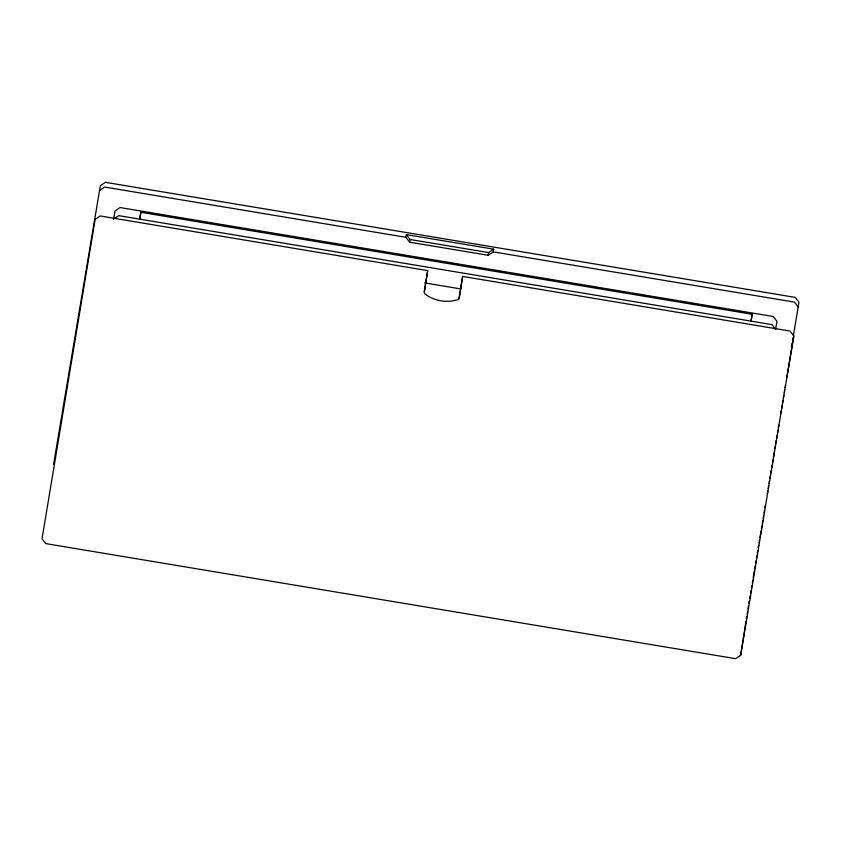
<?xml version="1.0" encoding="UTF-8"?>
<svg xmlns="http://www.w3.org/2000/svg" width="841" height="841" viewBox="0 0 841 841"><rect width="100%" height="100%" fill="white"/><g stroke="black" fill="none" stroke-linecap="round" stroke-linejoin="round"><path stroke-width="1.26" d="M405.93 237.309L406.35 234.607L493.678 249.167L493.257 251.869L488.19 255.296L409.599 242.187L405.93 237.309L104.641 187.049L99.574 190.465M409.599 242.187L410.019 239.485L406.35 234.607M427.701 270.613L424.316 292.237L424.684 293.73C433.588 300.983 447.664 303.37 458.429 299.364L459.239 298.061L462.634 276.437L790.109 331.07L793.788 335.948L740.679 655.255L735.623 658.682L45.719 543.601L42.05 538.713L95.149 219.406L100.216 215.979L427.701 270.613L424.2 291.901M488.19 255.296L488.61 252.594L493.678 249.167M740.679 655.255L745.946 621.625M746.356 619.039L746.755 616.453M747.165 613.867L747.575 611.281M793.431 335.454L798.95 302.287L795.281 297.399L105.377 182.318L100.321 185.745L53.561 464.505M140.857 212.3L139.743 219.154L140.857 212.3L752.169 314.271L751.045 321.125L752.169 314.271M458.944 298.87L462.634 276.437M113.682 218.723L114.986 210.965L120.053 207.548L773.268 316.51L776.947 321.388L775.854 327.853M791.696 345.788L792.127 343.212M792.569 340.626L793 338.04M747.985 608.695L748.427 606.109M748.858 603.523L749.289 600.937M749.73 598.35L750.161 595.764M750.592 593.178L751.034 590.592M751.465 588.006L751.896 585.42M752.327 582.845L752.769 580.258M753.2 577.672L754.282 571.207M754.713 568.621L755.155 566.035M755.586 563.449L756.017 560.863M756.458 558.277L756.889 555.691M757.321 553.105L757.752 550.529M758.193 547.943L758.624 545.357M759.055 542.771L759.497 540.185M759.928 537.599L761.01 531.134M761.441 528.547L761.883 525.961M762.314 523.375L762.745 520.789M763.186 518.203L763.617 515.628M764.048 513.042L764.48 510.455M764.921 507.869L765.352 505.283M767.307 493.646L767.738 491.06M768.169 488.474L768.611 485.888M769.042 483.312L769.473 480.726M769.914 478.14L770.345 475.554M770.777 472.968L771.208 470.382M771.649 467.796L772.08 465.21M772.511 462.624L772.953 460.038M773.384 457.451L774.466 450.997M774.897 448.411L775.339 445.825M775.77 443.239L776.201 440.652M776.642 438.066L777.073 435.48M777.505 432.894L777.936 430.308M778.377 427.722L778.808 425.136M780.763 413.509L781.194 410.923M781.625 408.337L782.067 405.751M782.498 403.165L782.929 400.579M783.37 397.993L783.801 395.407M784.232 392.821L784.664 390.235M785.105 387.648L785.536 385.073M786.84 377.315L793.788 335.948M113.714 219.081L118.781 215.653L772.006 324.626L775.675 329.504M493.257 251.869L794.535 302.129L798.214 307.018M410.019 239.485L488.61 252.594M424.631 282.891L460.857 288.936"/></g></svg>
